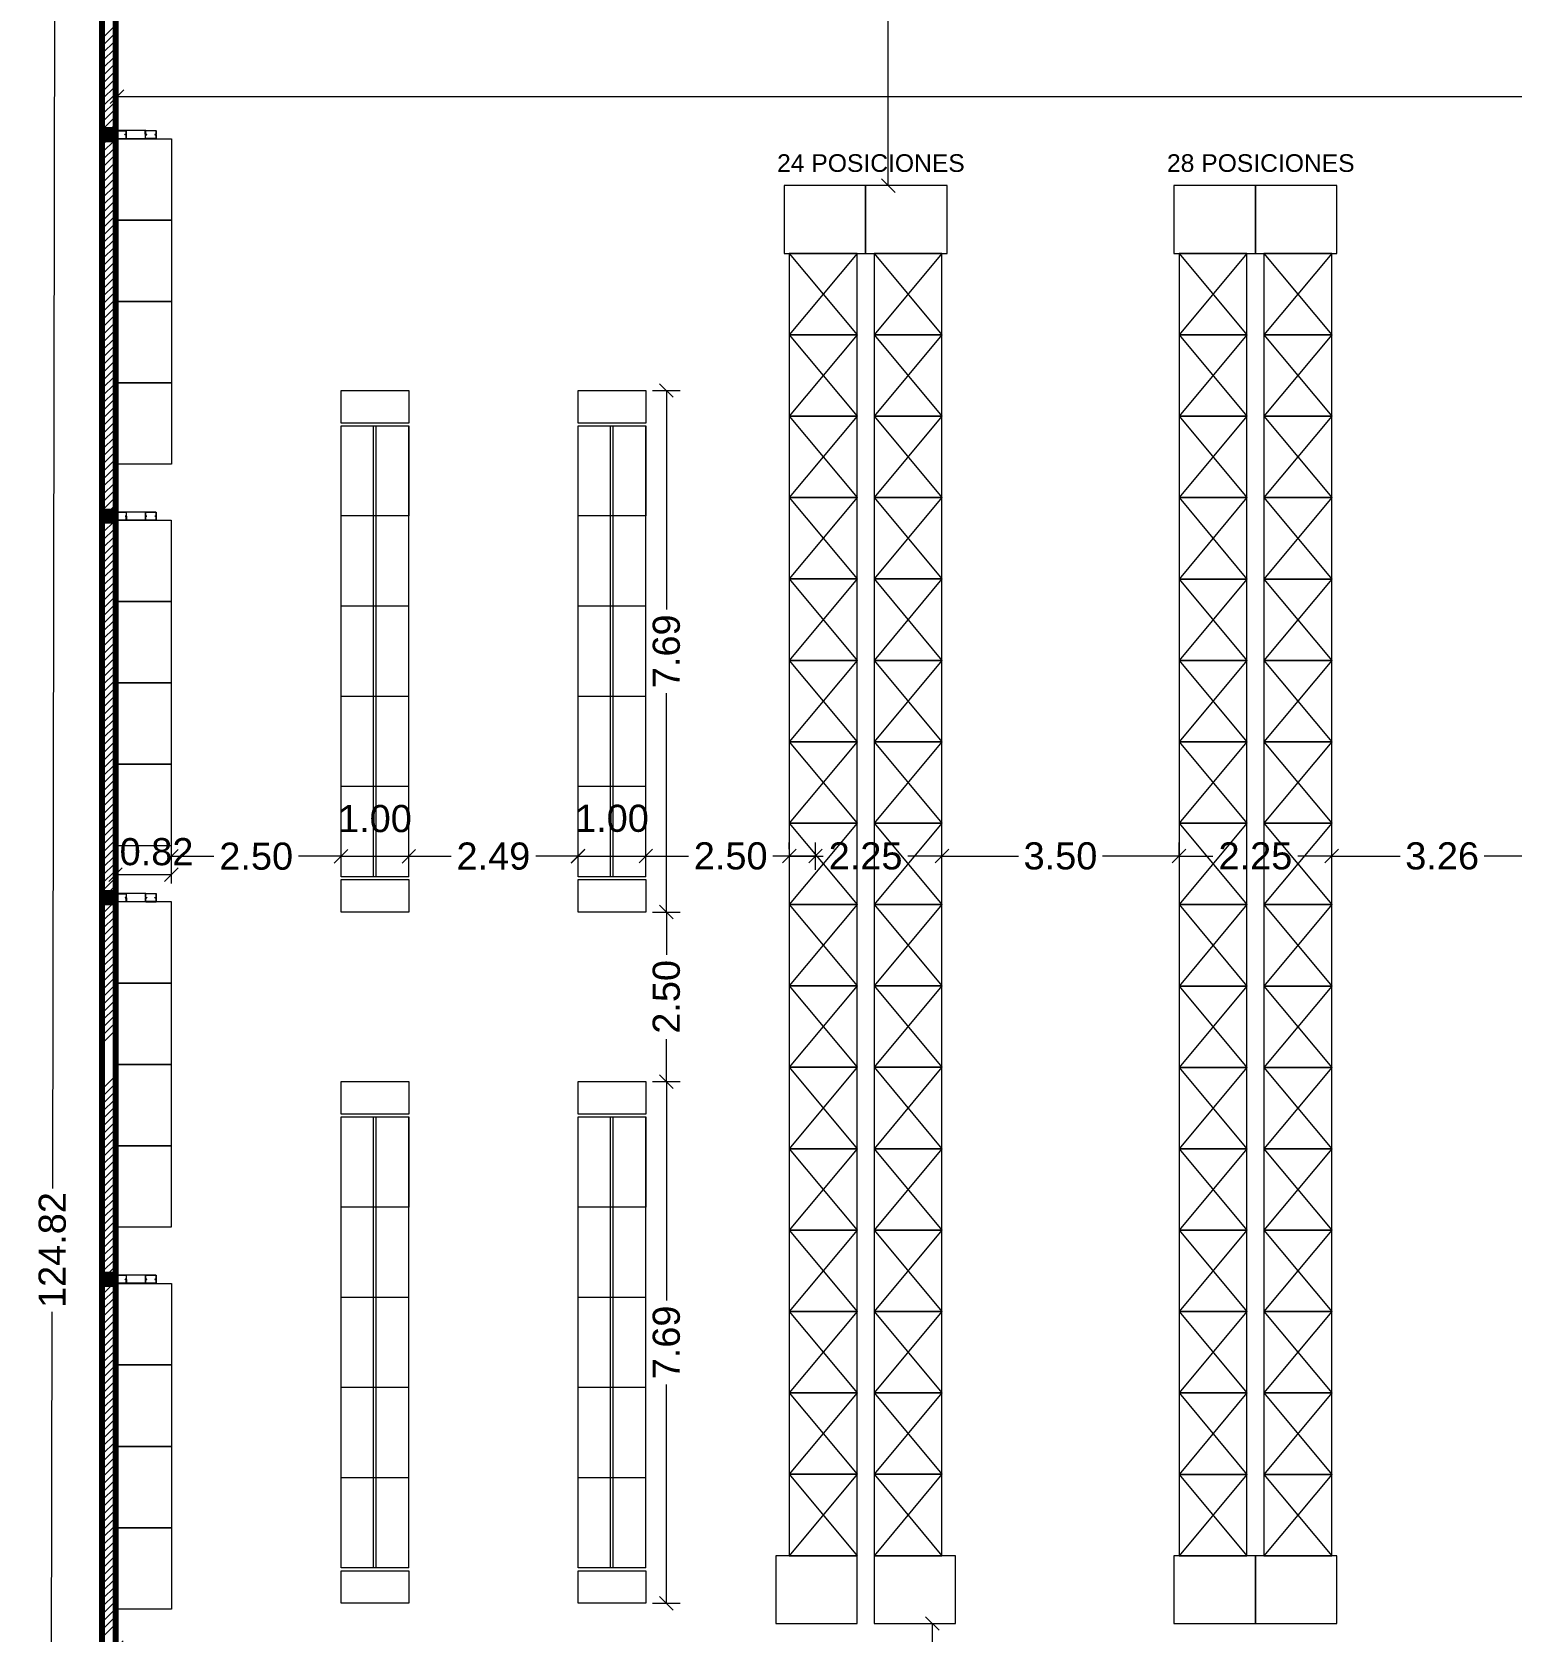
# Model space of a CAD drawing. Header units: inches. Extents: x 2 to 337, y 2 to 182.
# Drawn here: x 28.96 to 50.76, y 88.74 to 112.32 of the extents above; entities that cross this region are included whole.
import ezdxf

# ---------------------------------------------------------------- set-up
doc = ezdxf.new("R2010")
doc.units = ezdxf.units.IN
doc.header["$MEASUREMENT"] = 0
doc.linetypes.add('ACAD_ISO10W100', pattern=[18, 12, -3, 0, -3])
for name, color, linetype, lineweight in [('01 eje', 30, 'ACAD_ISO10W100', 9), ('L COTAS', 1, 'Continuous', 9), ('L EQUIP', 6, 'Continuous', 9), ('l muro', 5, 'Continuous', 80), ('LAVADO MU', 10, 'Continuous', 5), ('smr acero', 170, 'Continuous', 15)]:
    doc.layers.add(name, color=color, linetype=linetype, lineweight=lineweight)
doc.layers.add('01-COTAS ESTRUCTURA', color=9, linetype='Continuous')
doc.styles.add('2mm para 1.100', font='ARIAL.TTF')
doc.styles.get("Standard").update_dxf_attribs({"font": 'ARIAL.TTF'})
doc.dimstyles.new('cotas 1.100', dxfattribs={"dimscale": 2, "dimtxt": 0.2, "dimasz": 0.1, "dimexe": 0.1, "dimexo": 0.05, "dimgap": 0.05, "dimtad": 0, "dimzin": 0, "dimdsep": 46, "dimtxsty": '2mm para 1.100', "dimblk": 'OBLIQUE', "dimcen": 0.09, "dimclrd": 256, "dimclre": 256, "dimclrt": 256, "dimaunit": 1, "dimadec": 3, "dimazin": 0, "dimtfac": 1, "dimtofl": 0, "dimtmove": 2, "dimatfit": 3, "dimfxl": 0, "dimtolj": 1, "dimtzin": 0, "dimlwd": -1, "dimlwe": -1, "dimarcsym": 0})

# ---------------------------------------------------------------- blocks, each defined once
blk = doc.blocks.new('terreno1')
at = {"layer": '01 eje', "ltscale": 0.05}
blk.add_line((2858.813, 860.328), (2858.813, 730.799), dxfattribs=at)
blk = doc.blocks.new('rack')
at = {"linetype": 'ByBlock', "ltscale": 0.01}
for p, q in [((0, 1.2), (1, 0)), ((1, 1.2), (0, 0))]:
    blk.add_line(p, q, dxfattribs=at)
blk.add_lwpolyline([(0, 0), (1, 0), (1, 1.2), (0, 1.2)], close=True, dxfattribs=at)
blk = doc.blocks.new('_Oblique')
at = {"color": 0, "linetype": 'ByBlock', "lineweight": -2}
blk.add_line((-0.5, -0.5), (0.5, 0.5), dxfattribs=at)
blk = doc.blocks.new('*D95')
at = {"layer": 'Defpoints', "color": 0}
for p in [(29.361, 156.769), (30.191, 156.768), (29.991, 31.949)]:
    blk.add_point(p, dxfattribs=at)
at = {"layer": 'L COTAS'}
for p, q in [((30.091, 156.768), (29.161, 156.77)), ((29.361, 156.769), (29.262, 95.269)), ((29.161, 31.95), (29.259, 93.45)), ((29.891, 31.949), (28.961, 31.95))]:
    blk.add_line(p, q, dxfattribs=at)
at = {"layer": 'L COTAS', "xscale": 0.2, "yscale": 0.2, "zscale": 0.2}
for p, rotation in [((29.361, 156.769), 89.90828215739022), ((29.161, 31.95), 269.9082821573902)]:
    blk.add_blockref('_Oblique', p, dxfattribs=dict(at, rotation=rotation))
at = {"layer": 'L COTAS', "insert": (29.261, 94.36), "char_height": 0.4, "attachment_point": 5, "rotation": 89.9083, "style": '2mm para 1.100'}
blk.add_mtext('\\A1;124.82', dxfattribs=at)
blk = doc.blocks.new('*D125')
at = {"layer": 'Defpoints', "color": 0}
for p in [(73.949, 111.366), (30.215, 110.004), (73.949, 110.004)]:
    blk.add_point(p, dxfattribs=at)
at = {"layer": 'L COTAS'}
for p, q in [((30.215, 110.104), (30.215, 111.566)), ((73.949, 110.104), (73.949, 111.566)), ((30.215, 111.366), (51.299, 111.366)), ((73.949, 111.366), (52.865, 111.366))]:
    blk.add_line(p, q, dxfattribs=at)
at = {"layer": 'L COTAS', "xscale": 0.2, "yscale": 0.2, "zscale": 0.2, "rotation": 180}
blk.add_blockref('_Oblique', (30.215, 111.366), dxfattribs=at)
at = {"layer": 'L COTAS', "xscale": 0.2, "yscale": 0.2, "zscale": 0.2}
blk.add_blockref('_Oblique', (73.949, 111.366), dxfattribs=at)
at = {"layer": 'L COTAS', "insert": (52.082, 111.366), "char_height": 0.4, "attachment_point": 5, "style": '2mm para 1.100'}
blk.add_mtext('\\A1;43.73', dxfattribs=at)
blk = doc.blocks.new('*D126')
at = {"layer": 'Defpoints', "color": 0}
for p in [(38.008, 96.843), (38.311, 96.843), (38.008, 89.153)]:
    blk.add_point(p, dxfattribs=at)
at = {"layer": 'L COTAS'}
for p, q in [((38.108, 96.843), (38.511, 96.843)), ((38.311, 96.843), (38.311, 93.616)), ((38.311, 89.153), (38.311, 92.38)), ((38.108, 89.153), (38.511, 89.153))]:
    blk.add_line(p, q, dxfattribs=at)
at = {"layer": 'L COTAS', "xscale": 0.2, "yscale": 0.2, "zscale": 0.2}
for p, rotation in [((38.311, 96.843), 90), ((38.311, 89.153), 270)]:
    blk.add_blockref('_Oblique', p, dxfattribs=dict(at, rotation=rotation))
at = {"layer": 'L COTAS', "insert": (38.311, 92.998), "char_height": 0.4, "attachment_point": 5, "rotation": 90, "style": '2mm para 1.100'}
blk.add_mtext('\\A1;7.69', dxfattribs=at)
blk = doc.blocks.new('*D127')
at = {"layer": 'Defpoints', "color": 0}
for p in [(38.008, 99.343), (38.311, 99.343), (38.008, 96.843)]:
    blk.add_point(p, dxfattribs=at)
at = {"layer": 'L COTAS'}
for p, q in [((38.108, 99.343), (38.511, 99.343)), ((38.311, 99.343), (38.311, 98.715)), ((38.311, 96.843), (38.311, 97.471)), ((38.108, 96.843), (38.511, 96.843))]:
    blk.add_line(p, q, dxfattribs=at)
at = {"layer": 'L COTAS', "xscale": 0.2, "yscale": 0.2, "zscale": 0.2}
for p, rotation in [((38.311, 99.343), 90), ((38.311, 96.843), 270)]:
    blk.add_blockref('_Oblique', p, dxfattribs=dict(at, rotation=rotation))
at = {"layer": 'L COTAS', "insert": (38.311, 98.093), "char_height": 0.4, "attachment_point": 5, "rotation": 90, "style": '2mm para 1.100'}
blk.add_mtext('\\A1;2.50', dxfattribs=at)
blk = doc.blocks.new('*D128')
at = {"layer": 'Defpoints', "color": 0}
for p in [(38.008, 107.033), (38.311, 107.033), (38.008, 99.343)]:
    blk.add_point(p, dxfattribs=at)
at = {"layer": 'L COTAS'}
for p, q in [((38.108, 107.033), (38.511, 107.033)), ((38.311, 107.033), (38.311, 103.806)), ((38.311, 99.343), (38.311, 102.57)), ((38.108, 99.343), (38.511, 99.343))]:
    blk.add_line(p, q, dxfattribs=at)
at = {"layer": 'L COTAS', "xscale": 0.2, "yscale": 0.2, "zscale": 0.2}
for p, rotation in [((38.311, 107.033), 90), ((38.311, 99.343), 270)]:
    blk.add_blockref('_Oblique', p, dxfattribs=dict(at, rotation=rotation))
at = {"layer": 'L COTAS', "insert": (38.311, 103.188), "char_height": 0.4, "attachment_point": 5, "rotation": 90, "style": '2mm para 1.100'}
blk.add_mtext('\\A1;7.69', dxfattribs=at)
blk = doc.blocks.new('*D129')
at = {"layer": 'Defpoints', "color": 0}
for p in [(40.508, 100.169), (38.008, 99.864), (40.508, 99.864)]:
    blk.add_point(p, dxfattribs=at)
at = {"layer": 'L COTAS'}
for p, q in [((38.008, 99.964), (38.008, 100.369)), ((40.508, 99.964), (40.508, 100.369)), ((38.008, 100.169), (38.635, 100.169)), ((40.508, 100.169), (39.88, 100.169))]:
    blk.add_line(p, q, dxfattribs=at)
at = {"layer": 'L COTAS', "xscale": 0.2, "yscale": 0.2, "zscale": 0.2, "rotation": 180}
blk.add_blockref('_Oblique', (38.008, 100.169), dxfattribs=at)
at = {"layer": 'L COTAS', "xscale": 0.2, "yscale": 0.2, "zscale": 0.2}
blk.add_blockref('_Oblique', (40.508, 100.169), dxfattribs=at)
at = {"layer": 'L COTAS', "insert": (39.258, 100.169), "char_height": 0.4, "attachment_point": 5, "style": '2mm para 1.100'}
blk.add_mtext('\\A1;2.50', dxfattribs=at)
blk = doc.blocks.new('*D130')
at = {"layer": 'Defpoints', "color": 0}
for p in [(31.015, 100.165), (31.015, 99.864), (33.515, 99.864)]:
    blk.add_point(p, dxfattribs=at)
at = {"layer": 'L COTAS'}
for p, q in [((31.015, 99.964), (31.015, 100.365)), ((33.515, 99.964), (33.515, 100.365)), ((31.015, 100.165), (31.643, 100.165)), ((33.515, 100.165), (32.887, 100.165))]:
    blk.add_line(p, q, dxfattribs=at)
at = {"layer": 'L COTAS', "xscale": 0.2, "yscale": 0.2, "zscale": 0.2, "rotation": 180}
blk.add_blockref('_Oblique', (31.015, 100.165), dxfattribs=at)
at = {"layer": 'L COTAS', "xscale": 0.2, "yscale": 0.2, "zscale": 0.2}
blk.add_blockref('_Oblique', (33.515, 100.165), dxfattribs=at)
at = {"layer": 'L COTAS', "insert": (32.265, 100.165), "char_height": 0.4, "attachment_point": 5, "style": '2mm para 1.100'}
blk.add_mtext('\\A1;2.50', dxfattribs=at)
blk = doc.blocks.new('*D131')
at = {"layer": 'Defpoints', "color": 0}
for p in [(33.515, 100.164), (33.515, 99.864), (34.515, 99.864)]:
    blk.add_point(p, dxfattribs=at)
at = {"layer": 'L COTAS'}
for p, q in [((33.515, 99.964), (33.515, 100.364)), ((34.515, 99.964), (34.515, 100.364)), ((34.515, 100.164), (33.515, 100.164))]:
    blk.add_line(p, q, dxfattribs=at)
at = {"layer": 'L COTAS', "xscale": 0.2, "yscale": 0.2, "zscale": 0.2, "rotation": 180}
blk.add_blockref('_Oblique', (33.515, 100.164), dxfattribs=at)
at = {"layer": 'L COTAS', "xscale": 0.2, "yscale": 0.2, "zscale": 0.2}
blk.add_blockref('_Oblique', (34.515, 100.164), dxfattribs=at)
at = {"layer": 'L COTAS', "insert": (34.015, 100.719), "char_height": 0.4, "attachment_point": 5, "style": '2mm para 1.100'}
blk.add_mtext('\\A1;1.00', dxfattribs=at)
blk = doc.blocks.new('*D132')
at = {"layer": 'Defpoints', "color": 0}
for p in [(38.008, 100.169), (37.008, 99.864), (38.008, 99.864)]:
    blk.add_point(p, dxfattribs=at)
at = {"layer": 'L COTAS'}
for p, q in [((37.008, 99.964), (37.008, 100.369)), ((38.008, 99.964), (38.008, 100.369)), ((37.008, 100.169), (38.008, 100.169))]:
    blk.add_line(p, q, dxfattribs=at)
at = {"layer": 'L COTAS', "xscale": 0.2, "yscale": 0.2, "zscale": 0.2, "rotation": 180}
blk.add_blockref('_Oblique', (37.008, 100.169), dxfattribs=at)
at = {"layer": 'L COTAS', "xscale": 0.2, "yscale": 0.2, "zscale": 0.2}
blk.add_blockref('_Oblique', (38.008, 100.169), dxfattribs=at)
at = {"layer": 'L COTAS', "insert": (37.508, 100.723), "char_height": 0.4, "attachment_point": 5, "style": '2mm para 1.100'}
blk.add_mtext('\\A1;1.00', dxfattribs=at)
blk = doc.blocks.new('*D133')
at = {"layer": 'Defpoints', "color": 0}
for p in [(30.191, 99.894), (30.191, 99.664), (31.015, 99.664)]:
    blk.add_point(p, dxfattribs=at)
at = {"layer": 'L COTAS'}
for p, q in [((30.191, 99.764), (30.191, 100.094)), ((31.015, 99.764), (31.015, 100.094)), ((31.015, 99.894), (30.191, 99.894))]:
    blk.add_line(p, q, dxfattribs=at)
at = {"layer": 'L COTAS', "xscale": 0.2, "yscale": 0.2, "zscale": 0.2, "rotation": 180}
blk.add_blockref('_Oblique', (30.191, 99.894), dxfattribs=at)
at = {"layer": 'L COTAS', "xscale": 0.2, "yscale": 0.2, "zscale": 0.2}
blk.add_blockref('_Oblique', (31.015, 99.894), dxfattribs=at)
at = {"layer": 'L COTAS', "insert": (30.796, 100.231), "char_height": 0.4, "attachment_point": 5, "style": '2mm para 1.100'}
blk.add_mtext('\\A1;0.82', dxfattribs=at)
blk = doc.blocks.new('*D134')
at = {"layer": 'Defpoints', "color": 0}
for p in [(30.215, 111.952), (73.949, 111.366), (73.949, 110.004)]:
    blk.add_point(p, dxfattribs=at)
at = {"layer": 'L COTAS'}
for p, q in [((30.215, 111.852), (30.215, 111.166)), ((73.949, 110.104), (73.949, 111.566)), ((30.215, 111.366), (51.299, 111.366)), ((73.949, 111.366), (52.865, 111.366))]:
    blk.add_line(p, q, dxfattribs=at)
at = {"layer": 'L COTAS', "xscale": 0.2, "yscale": 0.2, "zscale": 0.2, "rotation": 180}
blk.add_blockref('_Oblique', (30.215, 111.366), dxfattribs=at)
at = {"layer": 'L COTAS', "xscale": 0.2, "yscale": 0.2, "zscale": 0.2}
blk.add_blockref('_Oblique', (73.949, 111.366), dxfattribs=at)
at = {"layer": 'L COTAS', "insert": (52.082, 111.366), "char_height": 0.4, "attachment_point": 5, "style": '2mm para 1.100'}
blk.add_mtext('\\A1;43.73', dxfattribs=at)
blk = doc.blocks.new('*D135')
at = {"layer": 'Defpoints', "color": 0}
for p in [(34.515, 100.166), (34.515, 99.864), (37.008, 99.864)]:
    blk.add_point(p, dxfattribs=at)
at = {"layer": 'L COTAS'}
for p, q in [((34.515, 99.964), (34.515, 100.366)), ((37.008, 99.964), (37.008, 100.366)), ((34.515, 100.166), (35.138, 100.166)), ((37.008, 100.166), (36.385, 100.166))]:
    blk.add_line(p, q, dxfattribs=at)
at = {"layer": 'L COTAS', "xscale": 0.2, "yscale": 0.2, "zscale": 0.2, "rotation": 180}
blk.add_blockref('_Oblique', (34.515, 100.166), dxfattribs=at)
at = {"layer": 'L COTAS', "xscale": 0.2, "yscale": 0.2, "zscale": 0.2}
blk.add_blockref('_Oblique', (37.008, 100.166), dxfattribs=at)
at = {"layer": 'L COTAS', "insert": (35.761, 100.166), "char_height": 0.4, "attachment_point": 5, "style": '2mm para 1.100'}
blk.add_mtext('\\A1;2.49', dxfattribs=at)
blk = doc.blocks.new('*D153')
at = {"layer": 'Defpoints', "color": 0}
for p in [(74.293, 88.5), (30.205, 87.885), (74.293, 87.885)]:
    blk.add_point(p, dxfattribs=at)
at = {"layer": 'L COTAS'}
for p, q in [((30.205, 87.985), (30.205, 88.7)), ((74.293, 87.985), (74.293, 88.7)), ((30.205, 88.5), (51.466, 88.5)), ((74.293, 88.5), (53.032, 88.5))]:
    blk.add_line(p, q, dxfattribs=at)
at = {"layer": 'L COTAS', "xscale": 0.2, "yscale": 0.2, "zscale": 0.2, "rotation": 180}
blk.add_blockref('_Oblique', (30.205, 88.5), dxfattribs=at)
at = {"layer": 'L COTAS', "xscale": 0.2, "yscale": 0.2, "zscale": 0.2}
blk.add_blockref('_Oblique', (74.293, 88.5), dxfattribs=at)
at = {"layer": 'L COTAS', "insert": (52.249, 88.5), "char_height": 0.4, "attachment_point": 5, "style": '2mm para 1.100'}
blk.add_mtext('\\A1;44.09', dxfattribs=at)
blk = doc.blocks.new('*D71')
at = {"layer": 'Defpoints', "color": 0}
for p in [(41.632, 122.002), (41.58, 110.054), (41.632, 110.054)]:
    blk.add_point(p, dxfattribs=at)
at = {"layer": 'L COTAS'}
for p, q in [((41.532, 122.002), (41.38, 122.002)), ((41.58, 122.002), (41.58, 116.785)), ((41.58, 110.054), (41.58, 115.27)), ((41.532, 110.054), (41.38, 110.054))]:
    blk.add_line(p, q, dxfattribs=at)
at = {"layer": 'L COTAS', "xscale": 0.2, "yscale": 0.2, "zscale": 0.2}
for p, rotation in [((41.58, 122.002), 90), ((41.58, 110.054), 270)]:
    blk.add_blockref('_Oblique', p, dxfattribs=dict(at, rotation=rotation))
at = {"layer": 'L COTAS', "insert": (41.58, 116.028), "char_height": 0.4, "attachment_point": 5, "rotation": 90, "style": '2mm para 1.100'}
blk.add_mtext('\\A1;11.95', dxfattribs=at)
blk = doc.blocks.new('*D216')
at = {"layer": 'Defpoints', "color": 0}
for p in [(41.971, 88.854), (42.229, 85.104), (42.229, 85.104)]:
    blk.add_point(p, dxfattribs=at)
at = {"layer": 'L COTAS'}
for p, q in [((42.071, 88.854), (42.429, 88.854)), ((42.229, 88.854), (42.229, 87.6)), ((42.229, 85.104), (42.229, 86.358)), ((42.129, 85.104), (42.029, 85.104))]:
    blk.add_line(p, q, dxfattribs=at)
at = {"layer": 'L COTAS', "xscale": 0.2, "yscale": 0.2, "zscale": 0.2}
for p, rotation in [((42.229, 88.854), 90), ((42.229, 85.104), 270)]:
    blk.add_blockref('_Oblique', p, dxfattribs=dict(at, rotation=rotation))
at = {"layer": 'L COTAS', "insert": (42.229, 86.979), "char_height": 0.4, "attachment_point": 5, "rotation": 90, "style": '2mm para 1.100'}
blk.add_mtext('\\A1;3.75', dxfattribs=at)
blk = doc.blocks.new('02')
at = {"layer": 'L EQUIP'}
for points in [[(3379.339, 790.694), (3379.339, 789.694), (3380.539, 789.694), (3380.539, 790.694), (3379.339, 790.694)], [(3380.539, 790.694), (3380.539, 789.694), (3381.739, 789.694), (3381.739, 790.694), (3380.539, 790.694)], [(3379.339, 770.494), (3379.339, 769.494), (3380.539, 769.494), (3380.539, 770.494), (3379.339, 770.494)], [(3380.539, 770.494), (3380.539, 769.494), (3381.739, 769.494), (3381.739, 770.494), (3380.539, 770.494)]]:
    blk.add_lwpolyline(points, dxfattribs=at)
at = {"layer": 'L EQUIP', "linetype": 'ByBlock', "ltscale": 0.01}
for p in [(3379.414, 788.494), (3379.414, 788.494), (3380.664, 788.494), (3379.414, 787.294), (3379.414, 787.294), (3380.664, 787.294), (3380.664, 787.294), (3379.414, 786.094), (3379.414, 786.094), (3380.664, 786.094), (3380.664, 786.094), (3379.414, 784.894), (3379.414, 784.894), (3380.664, 784.894), (3380.664, 784.894), (3379.414, 783.694), (3379.414, 783.694), (3380.664, 783.694), (3380.664, 783.694), (3379.414, 782.494), (3379.414, 782.494), (3380.664, 782.494), (3380.664, 782.494), (3379.414, 781.294), (3379.414, 781.294), (3380.664, 781.294), (3380.664, 781.294), (3379.414, 780.094), (3379.414, 780.094), (3380.664, 780.094), (3380.664, 780.094), (3379.414, 778.894), (3379.414, 778.894), (3380.664, 778.894), (3380.664, 778.894), (3379.414, 777.694), (3379.414, 777.694), (3380.664, 777.694), (3380.664, 777.694), (3379.414, 776.494), (3379.414, 776.494), (3380.664, 776.494), (3380.664, 776.494), (3379.414, 775.294), (3379.414, 775.294), (3380.664, 775.294), (3380.664, 775.294), (3379.414, 774.094), (3379.414, 774.094), (3380.664, 774.094), (3380.664, 774.094), (3379.414, 772.894), (3379.414, 772.894), (3380.664, 772.894), (3380.664, 772.894), (3379.414, 771.694), (3379.414, 771.694), (3380.664, 771.694), (3380.664, 771.694), (3379.414, 770.494), (3379.414, 770.494), (3380.664, 770.494), (3380.664, 770.494)]:
    blk.add_blockref('rack', p, dxfattribs=at)
at = {"layer": 'L EQUIP', "linetype": 'ByBlock', "ltscale": 0.01, "insert": (3379.236, 791.157), "char_height": 0.26, "width": 4.44912, "attachment_point": 1}
blk.add_mtext('28 POSICIONES', dxfattribs=at)
blk = doc.blocks.new('*D218')
at = {"layer": 'Defpoints', "color": 0}
for p in [(40.121, 100.169), (42.371, 100.169), (42.371, 100.169)]:
    blk.add_point(p, dxfattribs=at)
at = {"layer": 'L COTAS'}
for p, q in [((40.121, 100.269), (40.121, 100.369)), ((42.371, 100.269), (42.371, 100.369)), ((40.121, 100.169), (40.621, 100.169)), ((42.371, 100.169), (41.87, 100.169))]:
    blk.add_line(p, q, dxfattribs=at)
at = {"layer": 'L COTAS', "xscale": 0.2, "yscale": 0.2, "zscale": 0.2, "rotation": 180}
blk.add_blockref('_Oblique', (40.121, 100.169), dxfattribs=at)
at = {"layer": 'L COTAS', "xscale": 0.2, "yscale": 0.2, "zscale": 0.2}
blk.add_blockref('_Oblique', (42.371, 100.169), dxfattribs=at)
at = {"layer": 'L COTAS', "insert": (41.246, 100.169), "char_height": 0.4, "attachment_point": 5, "style": '2mm para 1.100'}
blk.add_mtext('\\A1;2.25', dxfattribs=at)
blk = doc.blocks.new('*D219')
at = {"layer": 'Defpoints', "color": 0}
for p in [(42.371, 100.169), (45.866, 100.169), (45.866, 100.054)]:
    blk.add_point(p, dxfattribs=at)
at = {"layer": 'L COTAS'}
for p, q in [((42.371, 100.269), (42.371, 100.369)), ((45.866, 100.154), (45.866, 100.369)), ((42.371, 100.169), (43.5, 100.169)), ((45.866, 100.169), (44.737, 100.169))]:
    blk.add_line(p, q, dxfattribs=at)
at = {"layer": 'L COTAS', "xscale": 0.2, "yscale": 0.2, "zscale": 0.2, "rotation": 180}
blk.add_blockref('_Oblique', (42.371, 100.169), dxfattribs=at)
at = {"layer": 'L COTAS', "xscale": 0.2, "yscale": 0.2, "zscale": 0.2}
blk.add_blockref('_Oblique', (45.866, 100.169), dxfattribs=at)
at = {"layer": 'L COTAS', "insert": (44.118, 100.169), "char_height": 0.4, "attachment_point": 5, "style": '2mm para 1.100'}
blk.add_mtext('\\A1;3.50', dxfattribs=at)
blk = doc.blocks.new('*D220')
at = {"layer": 'Defpoints', "color": 0}
for p in [(45.866, 100.054), (48.116, 100.169), (48.116, 100.054)]:
    blk.add_point(p, dxfattribs=at)
at = {"layer": 'L COTAS'}
for p, q in [((45.866, 100.154), (45.866, 100.369)), ((48.116, 100.154), (48.116, 100.369)), ((45.866, 100.169), (46.366, 100.169)), ((48.116, 100.169), (47.615, 100.169))]:
    blk.add_line(p, q, dxfattribs=at)
at = {"layer": 'L COTAS', "xscale": 0.2, "yscale": 0.2, "zscale": 0.2, "rotation": 180}
blk.add_blockref('_Oblique', (45.866, 100.169), dxfattribs=at)
at = {"layer": 'L COTAS', "xscale": 0.2, "yscale": 0.2, "zscale": 0.2}
blk.add_blockref('_Oblique', (48.116, 100.169), dxfattribs=at)
at = {"layer": 'L COTAS', "insert": (46.991, 100.169), "char_height": 0.4, "attachment_point": 5, "style": '2mm para 1.100'}
blk.add_mtext('\\A1;2.25', dxfattribs=at)
blk = doc.blocks.new('*D221')
at = {"layer": 'Defpoints', "color": 0}
for p in [(48.116, 100.054), (51.371, 100.169), (51.371, 100.054)]:
    blk.add_point(p, dxfattribs=at)
at = {"layer": 'L COTAS'}
for p, q in [((48.116, 100.154), (48.116, 100.369)), ((51.371, 100.154), (51.371, 100.369)), ((48.116, 100.169), (49.124, 100.169)), ((51.371, 100.169), (50.363, 100.169))]:
    blk.add_line(p, q, dxfattribs=at)
at = {"layer": 'L COTAS', "xscale": 0.2, "yscale": 0.2, "zscale": 0.2, "rotation": 180}
blk.add_blockref('_Oblique', (48.116, 100.169), dxfattribs=at)
at = {"layer": 'L COTAS', "xscale": 0.2, "yscale": 0.2, "zscale": 0.2}
blk.add_blockref('_Oblique', (51.371, 100.169), dxfattribs=at)
at = {"layer": 'L COTAS', "insert": (49.743, 100.169), "char_height": 0.4, "attachment_point": 5, "style": '2mm para 1.100'}
blk.add_mtext('\\A1;3.26', dxfattribs=at)
blk = doc.blocks.new('base1')
at = {"layer": 'smr acero'}
h = blk.add_hatch(color=256, dxfattribs=at)
h.dxf.hatch_style = 1
h.paths.add_polyline_path([(4862.665, 1040.797), (4862.665, 1040.597), (4862.465, 1040.597), (4862.465, 1040.797)])
for p, q in [((4863.111, 1040.757), (4862.809, 1040.757)), ((4863.111, 1040.637), (4862.809, 1040.637))]:
    blk.add_line(p, q, dxfattribs=at)
blk.add_lwpolyline([(4862.465, 1040.597), (4862.665, 1040.597), (4862.665, 1040.797), (4862.465, 1040.797)], close=True, dxfattribs=at)
for points in [[(4862.819, 1040.757), (4862.671, 1040.757, 0.414214), (4862.665, 1040.751), (4862.665, 1040.703, 0.414214), (4862.671, 1040.697), (4862.685, 1040.697), (4862.685, 1040.699), (4862.673, 1040.699, -0.414214), (4862.667, 1040.705), (4862.667, 1040.749, -0.414214), (4862.673, 1040.755), (4862.817, 1040.755, -0.414214), (4862.823, 1040.749), (4862.823, 1040.705, -0.414214), (4862.817, 1040.699), (4862.805, 1040.699), (4862.805, 1040.697), (4862.819, 1040.697, 0.414214), (4862.825, 1040.703), (4862.825, 1040.751, 0.414214)], [(4862.819, 1040.637), (4862.671, 1040.637, -0.414214), (4862.665, 1040.643), (4862.665, 1040.691, -0.414214), (4862.671, 1040.697), (4862.685, 1040.697), (4862.685, 1040.695), (4862.673, 1040.695, 0.414214), (4862.667, 1040.689), (4862.667, 1040.645, 0.414214), (4862.673, 1040.639), (4862.817, 1040.639, 0.414214), (4862.823, 1040.645), (4862.823, 1040.689, 0.414214), (4862.817, 1040.695), (4862.805, 1040.695), (4862.805, 1040.697), (4862.819, 1040.697, -0.414214), (4862.825, 1040.691), (4862.825, 1040.643, -0.414214)], [(4863.111, 1040.757), (4863.259, 1040.757, -0.414214), (4863.265, 1040.751), (4863.265, 1040.703, -0.414214), (4863.259, 1040.697), (4863.245, 1040.697), (4863.245, 1040.699), (4863.257, 1040.699, 0.414214), (4863.263, 1040.705), (4863.263, 1040.749, 0.414214), (4863.257, 1040.755), (4863.113, 1040.755, 0.414214), (4863.107, 1040.749), (4863.107, 1040.705, 0.414214), (4863.113, 1040.699), (4863.125, 1040.699), (4863.125, 1040.697), (4863.111, 1040.697, -0.414214), (4863.105, 1040.703), (4863.105, 1040.751, -0.414214)], [(4863.111, 1040.637), (4863.259, 1040.637, 0.414214), (4863.265, 1040.643), (4863.265, 1040.691, 0.414214), (4863.259, 1040.697), (4863.245, 1040.697), (4863.245, 1040.695), (4863.257, 1040.695, -0.414214), (4863.263, 1040.689), (4863.263, 1040.645, -0.414214), (4863.257, 1040.639), (4863.113, 1040.639, -0.414214), (4863.107, 1040.645), (4863.107, 1040.689, -0.414214), (4863.113, 1040.695), (4863.125, 1040.695), (4863.125, 1040.697), (4863.111, 1040.697, 0.414214), (4863.105, 1040.691), (4863.105, 1040.643, 0.414214)]]:
    blk.add_lwpolyline(points, format="xyb", close=True, dxfattribs=at)

msp = doc.modelspace()

# ---------------------------------------------------------------- linework, layer by layer
at = {"layer": 'L EQUIP', "linetype": 'ByBlock', "ltscale": 0.01}
for p, q in [((33.515, 99.863), (33.515, 106.513)), ((33.995, 99.863), (33.995, 106.513)), ((34.035, 99.863), (34.035, 106.513)), ((34.515, 99.863), (34.515, 106.513)), ((37.008, 99.863), (37.008, 106.513)), ((37.488, 99.863), (37.488, 106.513)), ((37.528, 99.863), (37.528, 106.513)), ((38.008, 99.863), (38.008, 106.513)), ((34.515, 105.183), (33.515, 105.183)), ((38.008, 105.183), (37.008, 105.183)), ((34.515, 103.853), (33.515, 103.853)), ((38.008, 103.853), (37.008, 103.853)), ((34.515, 102.523), (33.515, 102.523)), ((38.008, 102.523), (37.008, 102.523)), ((34.515, 101.193), (33.515, 101.193)), ((38.008, 101.193), (37.008, 101.193)), ((34.515, 99.863), (33.515, 99.863)), ((38.008, 99.863), (37.008, 99.863)), ((33.515, 89.673), (33.515, 96.323)), ((33.995, 89.673), (33.995, 96.323)), ((34.035, 89.673), (34.035, 96.323)), ((34.515, 89.673), (34.515, 96.323)), ((37.008, 89.673), (37.008, 96.323)), ((37.488, 89.673), (37.488, 96.323)), ((37.528, 89.673), (37.528, 96.323)), ((38.008, 89.673), (38.008, 96.323)), ((34.515, 94.993), (33.515, 94.993)), ((38.008, 94.993), (37.008, 94.993)), ((34.515, 93.663), (33.515, 93.663)), ((38.008, 93.663), (37.008, 93.663)), ((34.515, 92.333), (33.515, 92.333)), ((38.008, 92.333), (37.008, 92.333)), ((34.515, 91.003), (33.515, 91.003)), ((38.008, 91.003), (37.008, 91.003)), ((34.515, 89.673), (33.515, 89.673)), ((38.008, 89.673), (37.008, 89.673))]:
    msp.add_line(p, q, dxfattribs=at)
at = {"layer": 'L EQUIP'}
for points in [[(30.215, 109.545), (30.215, 110.745), (31.015, 110.745), (31.015, 109.545)], [(30.215, 108.345), (30.215, 109.545), (31.015, 109.545), (31.015, 108.345)], [(30.215, 107.145), (30.215, 108.345), (31.015, 108.345), (31.015, 107.145)], [(30.215, 105.945), (30.215, 107.145), (31.015, 107.145), (31.015, 105.945)], [(33.515, 106.513), (34.515, 106.513), (34.515, 105.183), (33.515, 105.183)], [(37.008, 106.513), (38.008, 106.513), (38.008, 105.183), (37.008, 105.183)], [(30.213, 103.922), (30.213, 105.122), (31.013, 105.122), (31.013, 103.922)], [(30.213, 102.722), (30.213, 103.922), (31.013, 103.922), (31.013, 102.722)], [(30.213, 101.522), (30.213, 102.722), (31.013, 102.722), (31.013, 101.522)], [(30.213, 100.322), (30.213, 101.522), (31.013, 101.522), (31.013, 100.322)], [(30.213, 98.297), (30.213, 99.497), (31.013, 99.497), (31.013, 98.297)], [(30.213, 97.097), (30.213, 98.297), (31.013, 98.297), (31.013, 97.097)], [(30.213, 95.897), (30.213, 97.097), (31.013, 97.097), (31.013, 95.897)], [(33.515, 96.323), (34.515, 96.323), (34.515, 94.993), (33.515, 94.993)], [(37.008, 96.323), (38.008, 96.323), (38.008, 94.993), (37.008, 94.993)], [(30.213, 94.697), (30.213, 95.897), (31.013, 95.897), (31.013, 94.697)], [(30.216, 92.666), (30.216, 93.866), (31.016, 93.866), (31.016, 92.666)], [(30.216, 91.466), (30.216, 92.666), (31.016, 92.666), (31.016, 91.466)], [(30.216, 90.266), (30.216, 91.466), (31.016, 91.466), (31.016, 90.266)], [(30.216, 89.066), (30.216, 90.266), (31.016, 90.266), (31.016, 89.066)]]:
    msp.add_lwpolyline(points, close=True, dxfattribs=at)
for points in [[(40.046, 110.054), (40.046, 109.054), (41.246, 109.054), (41.246, 110.054), (40.046, 110.054)], [(41.246, 110.054), (41.246, 109.054), (42.446, 109.054), (42.446, 110.054), (41.246, 110.054)], [(39.921, 89.854), (39.921, 88.854), (41.121, 88.854), (41.121, 89.854), (39.921, 89.854)], [(41.371, 89.854), (41.371, 88.854), (42.571, 88.854), (42.571, 89.854), (41.371, 89.854)]]:
    msp.add_lwpolyline(points, dxfattribs=at)
at = {"layer": 'L EQUIP', "linetype": 'ByBlock', "ltscale": 0.01}
for points in [[(34.515, 106.553), (33.515, 106.553), (33.515, 107.033), (34.515, 107.033)], [(38.008, 106.553), (37.008, 106.553), (37.008, 107.033), (38.008, 107.033)], [(34.515, 99.343), (33.515, 99.343), (33.515, 99.823), (34.515, 99.823)], [(38.008, 99.343), (37.008, 99.343), (37.008, 99.823), (38.008, 99.823)], [(34.515, 96.363), (33.515, 96.363), (33.515, 96.843), (34.515, 96.843)], [(38.008, 96.363), (37.008, 96.363), (37.008, 96.843), (38.008, 96.843)], [(34.515, 89.153), (33.515, 89.153), (33.515, 89.633), (34.515, 89.633)], [(38.008, 89.153), (37.008, 89.153), (37.008, 89.633), (38.008, 89.633)]]:
    msp.add_lwpolyline(points, close=True, dxfattribs=at)
at = {"layer": 'l muro'}
for p, q in [((29.991, 156.769), (29.991, 31.96)), ((30.191, 156.769), (30.191, 31.96))]:
    msp.add_line(p, q, dxfattribs=at)
at = {"layer": 'LAVADO MU'}
for p, q in [((29.991, 112.219), (30.191, 112.418)), ((29.991, 112.106), (30.191, 112.306)), ((29.991, 111.994), (30.191, 112.194)), ((29.991, 111.882), (30.191, 112.082)), ((29.991, 111.77), (30.191, 111.969)), ((29.991, 111.657), (30.191, 111.857)), ((29.991, 111.545), (30.191, 111.745)), ((29.991, 111.433), (30.191, 111.633)), ((29.991, 111.321), (30.191, 111.52)), ((29.991, 111.208), (30.191, 111.408)), ((29.991, 111.096), (30.191, 111.296)), ((29.991, 110.984), (30.191, 111.184)), ((29.991, 110.872), (30.191, 111.071)), ((29.991, 110.759), (30.191, 110.959)), ((29.991, 110.647), (30.191, 110.847)), ((29.991, 110.535), (30.191, 110.735)), ((29.991, 110.423), (30.191, 110.622)), ((29.991, 110.31), (30.191, 110.51)), ((29.991, 110.198), (30.191, 110.398)), ((29.991, 110.086), (30.191, 110.286)), ((29.991, 109.973), (30.191, 110.173)), ((29.991, 109.861), (30.191, 110.061)), ((29.991, 109.749), (30.191, 109.949)), ((29.991, 109.637), (30.191, 109.837)), ((29.991, 109.524), (30.191, 109.724)), ((29.991, 109.412), (30.191, 109.612)), ((29.991, 109.3), (30.191, 109.5)), ((29.991, 109.188), (30.191, 109.388)), ((29.991, 109.075), (30.191, 109.275)), ((29.991, 108.963), (30.191, 109.163)), ((29.991, 108.851), (30.191, 109.051)), ((29.991, 108.739), (30.191, 108.939)), ((29.991, 108.626), (30.191, 108.826)), ((29.991, 108.514), (30.191, 108.714)), ((29.991, 108.402), (30.191, 108.602)), ((29.991, 108.29), (30.191, 108.49)), ((29.991, 108.177), (30.191, 108.377)), ((29.991, 108.065), (30.191, 108.265)), ((29.991, 107.953), (30.191, 108.153)), ((29.991, 107.841), (30.191, 108.041)), ((29.991, 107.728), (30.191, 107.928)), ((29.991, 107.616), (30.191, 107.816)), ((29.991, 107.504), (30.191, 107.704)), ((29.991, 107.392), (30.191, 107.592)), ((29.991, 107.279), (30.191, 107.479)), ((29.991, 107.167), (30.191, 107.367)), ((29.991, 107.055), (30.191, 107.255)), ((29.991, 106.943), (30.191, 107.143)), ((29.991, 106.83), (30.191, 107.03)), ((29.991, 106.718), (30.191, 106.918)), ((29.991, 106.606), (30.191, 106.806)), ((29.991, 106.494), (30.191, 106.694)), ((29.991, 106.381), (30.191, 106.581)), ((29.991, 106.269), (30.191, 106.469)), ((29.991, 106.157), (30.191, 106.357)), ((29.991, 106.045), (30.191, 106.245)), ((29.991, 105.932), (30.191, 106.132)), ((29.991, 105.82), (30.191, 106.02)), ((29.991, 105.708), (30.191, 105.908)), ((29.991, 105.596), (30.191, 105.796)), ((29.991, 105.483), (30.191, 105.683)), ((29.991, 105.371), (30.191, 105.571)), ((29.991, 105.259), (30.191, 105.459)), ((29.991, 105.147), (30.191, 105.346)), ((29.991, 105.034), (30.191, 105.234)), ((29.991, 104.922), (30.191, 105.122)), ((29.991, 104.81), (30.191, 105.01)), ((29.991, 104.698), (30.191, 104.897)), ((29.991, 104.585), (30.191, 104.785)), ((29.991, 104.473), (30.191, 104.673)), ((29.991, 104.361), (30.191, 104.561)), ((29.991, 104.249), (30.191, 104.448)), ((29.991, 104.136), (30.191, 104.336)), ((29.991, 104.024), (30.191, 104.224)), ((29.991, 103.912), (30.191, 104.112)), ((29.991, 103.8), (30.191, 103.999)), ((29.991, 103.687), (30.191, 103.887)), ((29.991, 103.575), (30.191, 103.775)), ((29.991, 103.463), (30.191, 103.663)), ((29.991, 103.351), (30.191, 103.55)), ((29.991, 103.238), (30.191, 103.438)), ((29.991, 103.126), (30.191, 103.326)), ((29.991, 103.014), (30.191, 103.214)), ((29.991, 102.902), (30.191, 103.101)), ((29.991, 102.789), (30.191, 102.989)), ((29.991, 102.677), (30.191, 102.877)), ((29.991, 102.565), (30.191, 102.765)), ((29.991, 102.453), (30.191, 102.652)), ((29.991, 102.34), (30.191, 102.54)), ((29.991, 102.228), (30.191, 102.428)), ((29.991, 102.116), (30.191, 102.316)), ((29.991, 102.004), (30.191, 102.203)), ((29.991, 101.891), (30.191, 102.091)), ((29.991, 101.779), (30.191, 101.979)), ((29.991, 101.667), (30.191, 101.867)), ((29.991, 101.555), (30.191, 101.754)), ((29.991, 101.442), (30.191, 101.642)), ((29.991, 101.33), (30.191, 101.53)), ((29.991, 101.218), (30.191, 101.418)), ((29.991, 101.105), (30.191, 101.305)), ((29.991, 100.993), (30.191, 101.193)), ((29.991, 100.881), (30.191, 101.081)), ((29.991, 100.769), (30.191, 100.969)), ((29.991, 100.656), (30.191, 100.856)), ((29.991, 100.544), (30.191, 100.744)), ((29.991, 100.432), (30.191, 100.632)), ((29.991, 100.32), (30.191, 100.52)), ((29.991, 100.207), (30.191, 100.407)), ((29.991, 100.095), (30.191, 100.295)), ((29.991, 99.983), (30.191, 100.183)), ((29.991, 99.871), (30.191, 100.071)), ((29.991, 99.758), (30.191, 99.958)), ((29.991, 99.646), (30.191, 99.846)), ((29.991, 99.534), (30.191, 99.734)), ((29.991, 99.422), (30.191, 99.622)), ((29.991, 99.309), (30.191, 99.509)), ((29.991, 99.197), (30.191, 99.397)), ((29.991, 99.085), (30.191, 99.285)), ((29.991, 98.973), (30.191, 99.173)), ((29.991, 98.86), (30.191, 99.06)), ((29.991, 98.748), (30.191, 98.948)), ((29.991, 98.636), (30.191, 98.836)), ((29.991, 98.524), (30.191, 98.724)), ((29.991, 98.411), (30.191, 98.611)), ((29.991, 98.299), (30.191, 98.499)), ((29.991, 98.187), (30.191, 98.387)), ((29.991, 98.075), (30.191, 98.275)), ((29.991, 97.962), (30.191, 98.162)), ((29.991, 97.85), (30.191, 98.05)), ((29.991, 97.738), (30.191, 97.938)), ((29.991, 97.626), (30.191, 97.826)), ((29.991, 97.513), (30.191, 97.713)), ((29.991, 97.401), (30.191, 97.601)), ((29.991, 96.728), (30.191, 96.928)), ((29.991, 96.615), (30.191, 96.815)), ((29.991, 96.503), (30.191, 96.703)), ((29.991, 96.391), (30.191, 96.591)), ((29.991, 96.279), (30.191, 96.479)), ((29.991, 96.166), (30.191, 96.366)), ((29.991, 96.054), (30.191, 96.254)), ((29.991, 95.942), (30.191, 96.142)), ((29.991, 95.83), (30.191, 96.029)), ((29.991, 95.717), (30.191, 95.917)), ((29.991, 95.605), (30.191, 95.805)), ((29.991, 95.493), (30.191, 95.693)), ((29.991, 95.381), (30.191, 95.58)), ((29.991, 95.268), (30.191, 95.468)), ((29.991, 95.156), (30.191, 95.356)), ((29.991, 95.044), (30.191, 95.244)), ((29.991, 94.932), (30.191, 95.131)), ((29.991, 94.819), (30.191, 95.019)), ((29.991, 94.707), (30.191, 94.907)), ((29.991, 94.595), (30.191, 94.795)), ((29.991, 94.483), (30.191, 94.682)), ((29.991, 94.37), (30.191, 94.57)), ((29.991, 94.258), (30.191, 94.458)), ((29.991, 94.146), (30.191, 94.346)), ((29.991, 94.034), (30.191, 94.233)), ((29.991, 93.921), (30.191, 94.121)), ((29.991, 93.809), (30.191, 94.009)), ((29.991, 93.697), (30.191, 93.897)), ((29.991, 93.585), (30.191, 93.784)), ((29.991, 93.472), (30.191, 93.672)), ((29.991, 93.36), (30.191, 93.56)), ((29.991, 93.248), (30.191, 93.448)), ((29.991, 93.136), (30.191, 93.335)), ((29.991, 93.023), (30.191, 93.223)), ((29.991, 92.911), (30.191, 93.111)), ((29.991, 92.799), (30.191, 92.999)), ((29.991, 92.687), (30.191, 92.886)), ((29.991, 92.574), (30.191, 92.774)), ((29.991, 92.462), (30.191, 92.662)), ((29.991, 92.35), (30.191, 92.55)), ((29.991, 92.237), (30.191, 92.437)), ((29.991, 92.125), (30.191, 92.325)), ((29.991, 92.013), (30.191, 92.213)), ((29.991, 91.901), (30.191, 92.101)), ((29.991, 91.788), (30.191, 91.988)), ((29.991, 91.676), (30.191, 91.876)), ((29.991, 91.564), (30.191, 91.764)), ((29.991, 91.452), (30.191, 91.652)), ((29.991, 91.339), (30.191, 91.539)), ((29.991, 91.227), (30.191, 91.427)), ((29.991, 91.115), (30.191, 91.315)), ((29.991, 91.003), (30.191, 91.203)), ((29.991, 90.89), (30.191, 91.09)), ((29.991, 90.778), (30.191, 90.978)), ((29.991, 90.666), (30.191, 90.866)), ((29.991, 90.554), (30.191, 90.754)), ((29.991, 90.441), (30.191, 90.641)), ((29.991, 90.329), (30.191, 90.529)), ((29.991, 90.217), (30.191, 90.417)), ((29.991, 90.105), (30.191, 90.305)), ((29.991, 89.992), (30.191, 90.192)), ((29.991, 89.88), (30.191, 90.08)), ((29.991, 89.768), (30.191, 89.968)), ((29.991, 89.656), (30.191, 89.856)), ((29.991, 89.543), (30.191, 89.743)), ((29.991, 89.431), (30.191, 89.631)), ((29.991, 89.319), (30.191, 89.519)), ((29.991, 89.207), (30.191, 89.407)), ((29.991, 89.094), (30.191, 89.294)), ((29.991, 88.982), (30.191, 89.182)), ((29.991, 88.87), (30.191, 89.07)), ((29.991, 88.758), (30.191, 88.958)), ((29.991, 88.645), (30.191, 88.845))]:
    msp.add_line(p, q, dxfattribs=at)

# ---------------------------------------------------------------- block references
at = {"layer": '01-COTAS ESTRUCTURA'}
for p in [(-4832.474, -929.892), (-4832.472, -935.517), (-4832.472, -941.142), (-4832.472, -946.767)]:
    msp.add_blockref('base1', p, dxfattribs=at)
at = {"layer": 'L EQUIP'}
msp.add_blockref('02', (-3333.548, -680.641), dxfattribs=at)
at = {"layer": 'L EQUIP', "linetype": 'ByBlock', "ltscale": 0.01}
for p in [(40.121, 107.854), (40.121, 107.854), (41.371, 107.854), (41.371, 107.854), (40.121, 106.654), (40.121, 106.654), (41.371, 106.654), (41.371, 106.654), (40.121, 105.454), (40.121, 105.454), (41.371, 105.454), (41.371, 105.454), (40.121, 104.254), (40.121, 104.254), (41.371, 104.254), (41.371, 104.254), (40.121, 103.054), (40.121, 103.054), (41.371, 103.054), (41.371, 103.054), (40.121, 101.854), (40.121, 101.854), (41.371, 101.854), (41.371, 101.854), (40.121, 100.654), (40.121, 100.654), (41.371, 100.654), (41.371, 100.654), (40.121, 99.454), (40.121, 99.454), (41.371, 99.454), (41.371, 99.454), (40.121, 98.254), (40.121, 98.254), (41.371, 98.254), (41.371, 98.254), (40.121, 97.054), (40.121, 97.054), (41.371, 97.054), (41.371, 97.054), (40.121, 95.854), (40.121, 95.854), (41.371, 95.854), (41.371, 95.854), (40.121, 94.654), (40.121, 94.654), (41.371, 94.654), (41.371, 94.654), (40.121, 93.454), (40.121, 93.454), (41.371, 93.454), (41.371, 93.454), (40.121, 92.254), (40.121, 92.254), (41.371, 92.254), (41.371, 92.254), (40.121, 91.054), (40.121, 91.054), (41.371, 91.054), (41.371, 91.054), (40.121, 89.854), (40.121, 89.854), (41.371, 89.854), (41.371, 89.854)]:
    msp.add_blockref('rack', p, dxfattribs=at)
at = {"layer": 'l muro'}
msp.add_blockref('terreno1', (-2828.822, -701.391), dxfattribs=at)

# ---------------------------------------------------------------- texts
at = {"layer": 'L EQUIP', "linetype": 'ByBlock', "ltscale": 0.01, "insert": (39.942, 110.516), "char_height": 0.26, "width": 4.44912, "attachment_point": 1}
msp.add_mtext('24 POSICIONES', dxfattribs=at)

# ---------------------------------------------------------------- dimensions: what is measured, and where the dimension line sits
at = {"layer": 'L COTAS'}
dim = msp.add_aligned_dim(p1=(29.991, 31.949), p2=(30.191, 156.768), distance=0.83, dimstyle='cotas 1.100', override={"dimfxl": 0.1, "dimarcsym": 1}, dxfattribs=at)
dim.commit()
dim.dimension.update_dxf_attribs({"geometry": '*D95', "text_midpoint": (29.261, 94.36)})
for base, p1, p2, picture, middle in [((41.58, 110.054), (41.632, 122.002), (41.632, 110.054), '*D71', (41.58, 116.028)), ((38.311, 107.033), (38.008, 99.343), (38.008, 107.033), '*D128', (38.311, 103.188)), ((38.311, 99.343), (38.008, 96.843), (38.008, 99.343), '*D127', (38.311, 98.093)), ((38.311, 96.843), (38.008, 89.153), (38.008, 96.843), '*D126', (38.311, 92.998)), ((42.229, 85.104), (41.971, 88.854), (42.229, 85.104), '*D216', (42.229, 86.979))]:
    dim = msp.add_linear_dim(base=base, p1=p1, p2=p2, angle=90, dimstyle='cotas 1.100', override={"dimfxl": 0.1, "dimarcsym": 1}, dxfattribs=at)
    dim.commit()
    dim.dimension.update_dxf_attribs({"geometry": picture, "text_midpoint": middle})
for base, p1, p2, picture, middle in [((73.949, 111.366), (30.215, 111.952), (73.949, 110.004), '*D134', (52.082, 111.366)), ((73.949, 111.366), (30.215, 110.004), (73.949, 110.004), '*D125', (52.082, 111.366)), ((33.515, 100.164), (34.515, 99.864), (33.515, 99.864), '*D131', (34.015, 100.719)), ((38.008, 100.169), (37.008, 99.864), (38.008, 99.864), '*D132', (37.508, 100.723)), ((40.508, 100.169), (38.008, 99.864), (40.508, 99.864), '*D129', (39.258, 100.169)), ((42.371, 100.169), (40.121, 100.169), (42.371, 100.169), '*D218', (41.246, 100.169)), ((45.86585, 100.16867), (42.3708, 100.16867), (45.86585, 100.05373), '*D219', (44.11832, 100.16867)), ((48.116, 100.169), (45.866, 100.054), (48.116, 100.054), '*D220', (46.991, 100.169)), ((51.37085, 100.16867), (48.1158, 100.05373), (51.37085, 100.05373), '*D221', (49.74332, 100.16867)), ((31.015, 100.165), (33.515, 99.864), (31.015, 99.864), '*D130', (32.265, 100.165)), ((34.515, 100.166), (37.008, 99.864), (34.515, 99.864), '*D135', (35.761, 100.166)), ((74.293, 88.5), (30.205, 87.885), (74.293, 87.885), '*D153', (52.249, 88.5))]:
    dim = msp.add_linear_dim(base=base, p1=p1, p2=p2, dimstyle='cotas 1.100', override={"dimfxl": 0.1, "dimarcsym": 1}, dxfattribs=at)
    dim.commit()
    dim.dimension.update_dxf_attribs({"geometry": picture, "text_midpoint": middle})
dim = msp.add_linear_dim(base=(30.191, 99.894), p1=(31.015, 99.664), p2=(30.191, 99.664), dimstyle='cotas 1.100', override={"dimfxl": 0.1, "dimarcsym": 1}, dxfattribs=at)
dim.commit()
dim.dimension.update_dxf_attribs({"geometry": '*D133', "text_midpoint": (30.796, 100.231), "dimtype": 160})

doc.saveas('drawing.dxf')
